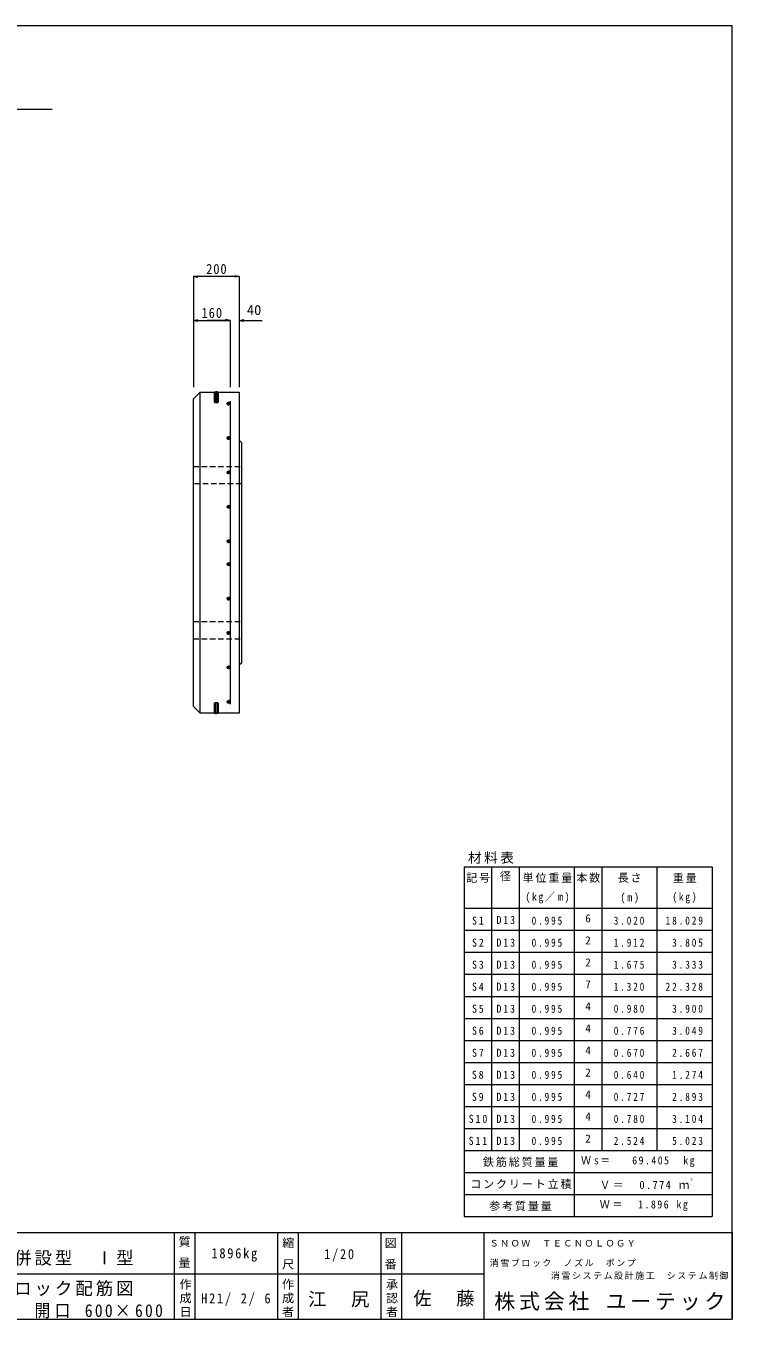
# Model space of a CAD drawing. Units: millimetres at full size, sheet at 1:20; details may follow other scales. Extents: x -10763 to 3978, y -2819 to 6691.
# Drawn here: x 902 to 3978, y -2819 to 2819 of the extents above; entities that cross this region are included whole.
import ezdxf
from ezdxf.enums import TextEntityAlignment as Align

# ---------------------------------------------------------------- set-up
doc = ezdxf.new("R2010")
doc.units = ezdxf.units.MM
doc.header["$LTSCALE"] = 20
doc.linetypes.add('DASHED1', pattern=[1.8, 1.2, -0.6])
for name, color, linetype, lineweight in [('0-0_図面枠', 4, 'Continuous', 9), ('0-3_鉄筋', 7, 'Continuous', 9), ('0-6_寸法', 4, 'Continuous', 9), ('1-0', 7, 'Continuous', 9), ('1-3', 7, 'Continuous', 9)]:
    doc.layers.add(name, color=color, linetype=linetype, lineweight=lineweight)
doc.styles.add('@ＭＳ ゴシック', font='')
doc.styles.add('ＭＳ ゴシック', font='')
doc.styles.get('@ＭＳ ゴシック').set_extended_font_data('@MS Gothic')
doc.styles.get('ＭＳ ゴシック').set_extended_font_data('MS Gothic')

msp = doc.modelspace()

# ---------------------------------------------------------------- linework, layer by layer
at = {"layer": '0-0_図面枠', "color": 3}
for p, q in [((1631.37, 1192.26), (1661.37, 1222.26)), ((1631.37, -147.74), (1631.37, 1192.26)), ((1661.37, -177.74), (1661.37, 1222.26)), ((1831.37, 1012.26), (1831.37, 32.26)), ((1661.37, -177.74), (1631.37, -147.74))]:
    msp.add_line(p, q, dxfattribs=at)
at = {"layer": '0-0_図面枠'}
for p, q in [((1724.47, 1222.26), (1724.47, 1177.26)), ((1724.47, 1177.26), (1724.47, 1222.26)), ((1731.37, 1226.2), (1731.37, 1173.31)), ((1731.37, 1226.2), (1731.37, 1173.31)), ((1738.27, 1177.26), (1738.27, 1222.26)), ((1738.27, 1222.26), (1738.27, 1177.26)), ((1723.37, 1178.36), (1724.47, 1177.26)), ((1724.47, 1177.26), (1723.37, 1178.36)), ((1724.47, 1177.26), (1738.27, 1177.26)), ((1738.27, 1177.26), (1724.47, 1177.26)), ((1738.27, 1177.26), (1739.37, 1178.36)), ((1739.37, 1178.36), (1738.27, 1177.26)), ((1723.37, -133.84), (1724.47, -132.74)), ((1724.47, -132.74), (1723.37, -133.84)), ((1724.47, -177.74), (1724.47, -132.74)), ((1724.47, -132.74), (1738.27, -132.74)), ((1724.47, -132.74), (1724.47, -177.74)), ((1738.27, -132.74), (1724.47, -132.74)), ((1731.37, -181.69), (1731.37, -128.8)), ((1731.37, -181.69), (1731.37, -128.8)), ((1738.27, -132.74), (1738.27, -177.74)), ((1738.27, -132.74), (1739.37, -133.84)), ((1738.27, -177.74), (1738.27, -132.74)), ((1739.37, -133.84), (1738.27, -132.74))]:
    msp.add_line(p, q, dxfattribs=at)
at = {"layer": '0-0_図面枠', "color": 7, "linetype": 'DASHED1'}
for p, q in [((1631.37, 897.26), (1840.37, 897.26)), ((1840.37, 822.26), (1631.37, 822.26)), ((1631.37, 222.26), (1840.37, 222.26)), ((1631.37, 147.26), (1840.37, 147.26))]:
    msp.add_line(p, q, dxfattribs=at)
at = {"layer": '0-0_図面枠', "color": 3}
msp.add_lwpolyline([(1661.37, 1222.26), (1831.37, 1222.26), (1831.37, 1012.26), (1840.37, 1003.26), (1840.37, 41.26), (1831.37, 32.26), (1831.37, -177.74), (1661.37, -177.74)], dxfattribs=at)
at = {"layer": '0-0_図面枠'}
for points in [[(1739.37, 1178.36), (1739.37, 1222.26), (1723.37, 1222.26), (1723.37, 1178.36)], [(1723.37, 1178.36), (1723.37, 1222.26), (1739.37, 1222.26), (1739.37, 1178.36)], [(1739.37, -133.84), (1739.37, -177.74), (1723.37, -177.74), (1723.37, -133.84)], [(1723.37, -133.84), (1723.37, -177.74), (1739.37, -177.74), (1739.37, -133.84)]]:
    msp.add_lwpolyline(points, dxfattribs=at)
at = {"layer": '0-3_鉄筋'}
for p, q in [((1778.41, 1172.94), (1785.55, 1165.79)), ((1778.57, 1170.65), (1783.26, 1165.96)), ((1778.82, 1174.64), (1787.25, 1166.21)), ((1779.57, 1176.02), (1788.63, 1166.96)), ((1780.57, 1177.13), (1789.75, 1167.96)), ((1781.83, 1178), (1790.61, 1169.22)), ((1783.37, 1178.58), (1791.19, 1170.76)), ((1785.33, 1178.74), (1791.35, 1172.72)), ((1788.65, 1177.55), (1790.16, 1176.03)), ((1778.41, 1022.94), (1785.55, 1015.79)), ((1778.57, 1020.65), (1783.26, 1015.96)), ((1778.82, 1024.64), (1787.25, 1016.21)), ((1779.57, 1026.02), (1788.63, 1016.96)), ((1780.57, 1027.13), (1789.75, 1017.96)), ((1781.83, 1028), (1790.61, 1019.22)), ((1783.37, 1028.58), (1791.19, 1020.76)), ((1785.33, 1028.74), (1791.35, 1022.72)), ((1788.65, 1027.55), (1790.16, 1026.03)), ((1778.41, 872.94), (1785.55, 865.79)), ((1778.57, 870.65), (1783.26, 865.96)), ((1778.82, 874.64), (1787.25, 866.21)), ((1779.57, 876.02), (1788.63, 866.96)), ((1780.57, 877.13), (1789.75, 867.96)), ((1781.83, 878), (1790.61, 869.22)), ((1783.37, 878.58), (1791.19, 870.76)), ((1785.33, 878.74), (1791.35, 872.72)), ((1788.65, 877.55), (1790.16, 876.03)), ((1778.41, 722.94), (1785.55, 715.79)), ((1778.57, 720.65), (1783.26, 715.96)), ((1778.82, 724.64), (1787.25, 716.21)), ((1779.57, 726.02), (1788.63, 716.96)), ((1780.57, 727.13), (1789.75, 717.96)), ((1781.83, 728), (1790.61, 719.22)), ((1783.37, 728.58), (1791.19, 720.76)), ((1785.33, 728.74), (1791.35, 722.72)), ((1788.65, 727.55), (1790.16, 726.03)), ((1778.41, 572.94), (1785.55, 565.79)), ((1778.57, 570.65), (1783.26, 565.96)), ((1778.82, 574.64), (1787.25, 566.21)), ((1779.57, 576.02), (1788.63, 566.96)), ((1780.57, 577.13), (1789.75, 567.96)), ((1781.83, 578), (1790.61, 569.22)), ((1783.37, 578.58), (1791.19, 570.76)), ((1785.33, 578.74), (1791.35, 572.72)), ((1788.65, 577.55), (1790.16, 576.03)), ((1778.41, 472.94), (1785.55, 465.79)), ((1778.57, 470.65), (1783.26, 465.96)), ((1778.82, 474.64), (1787.25, 466.21)), ((1779.57, 476.02), (1788.63, 466.96)), ((1780.57, 477.13), (1789.75, 467.96)), ((1781.83, 478), (1790.61, 469.22)), ((1783.37, 478.58), (1791.19, 470.76)), ((1785.33, 478.74), (1791.35, 472.72)), ((1788.65, 477.55), (1790.16, 476.03)), ((1778.41, 322.94), (1785.55, 315.79)), ((1778.57, 320.65), (1783.26, 315.96)), ((1778.82, 324.64), (1787.25, 316.21)), ((1779.57, 326.02), (1788.63, 316.96)), ((1780.57, 327.13), (1789.75, 317.96)), ((1781.83, 328), (1790.61, 319.22)), ((1783.37, 328.58), (1791.19, 320.76)), ((1785.33, 328.74), (1791.35, 322.72)), ((1788.65, 327.55), (1790.16, 326.03)), ((1778.41, 172.94), (1785.55, 165.79)), ((1778.57, 170.65), (1783.26, 165.96)), ((1778.82, 174.64), (1787.25, 166.21)), ((1779.57, 176.02), (1788.63, 166.96)), ((1780.57, 177.13), (1789.75, 167.96)), ((1781.83, 178), (1790.61, 169.22)), ((1783.37, 178.58), (1791.19, 170.76)), ((1785.33, 178.74), (1791.35, 172.72)), ((1788.65, 177.55), (1790.16, 176.03)), ((1778.41, 22.94), (1785.55, 15.79)), ((1778.57, 20.65), (1783.26, 15.96)), ((1778.82, 24.64), (1787.25, 16.21)), ((1779.57, 26.02), (1788.63, 16.96)), ((1780.57, 27.13), (1789.75, 17.96)), ((1781.83, 28), (1790.61, 19.22)), ((1783.37, 28.58), (1791.19, 20.76)), ((1785.33, 28.74), (1791.35, 22.72)), ((1788.65, 27.55), (1790.16, 26.03)), ((1778.41, -127.06), (1785.55, -134.21)), ((1778.57, -129.35), (1783.26, -134.04)), ((1778.82, -125.36), (1787.25, -133.79)), ((1779.57, -123.98), (1788.63, -133.04)), ((1780.57, -122.87), (1789.75, -132.04)), ((1781.83, -122), (1790.61, -130.78)), ((1783.37, -121.42), (1791.19, -129.24)), ((1785.33, -121.26), (1791.35, -127.28)), ((1788.65, -122.45), (1790.16, -123.97))]:
    msp.add_line(p, q, dxfattribs=at)
at = {"layer": '0-3_鉄筋', "color": 2}
msp.add_line((1791.37, 1182.26), (1791.37, -137.74), dxfattribs=at)
for centre in [(1784.87, 1172.26), (1784.87, 1022.26), (1784.87, 872.26), (1784.87, 722.26), (1784.87, 572.26), (1784.87, 472.26), (1784.87, 322.26), (1784.87, 172.26), (1784.87, 22.26), (1784.87, -127.74)]:
    msp.add_circle(centre, 6.5, dxfattribs=at)
at = {"layer": '0-6_寸法'}
for p, q in [((1631.37, 1726.24), (1651.07, 1729.72)), ((1831.37, 1726.24), (1631.37, 1726.24)), ((1631.37, 1726.24), (1651.07, 1722.77)), ((1631.37, 1726.24), (1631.37, 1534.98)), ((1831.37, 1726.24), (1811.67, 1729.72)), ((1831.37, 1726.24), (1811.67, 1722.77)), ((1831.37, 1726.24), (1831.37, 1534.98)), ((1631.37, 1534.98), (1651.07, 1538.45)), ((1631.37, 1534.98), (1791.37, 1534.98)), ((1631.37, 1534.98), (1651.07, 1531.51)), ((1631.37, 1534.98), (1631.37, 1243.3)), ((1791.37, 1534.98), (1691.37, 1534.98)), ((1791.37, 1534.98), (1771.67, 1538.45)), ((1791.37, 1534.98), (1771.67, 1538.45)), ((1791.37, 1534.98), (1771.67, 1531.51)), ((1791.37, 1534.98), (1771.67, 1531.51)), ((1791.37, 1534.98), (1791.37, 1243.3)), ((1831.37, 1534.98), (1851.07, 1538.45)), ((1831.37, 1534.98), (1931.37, 1534.98)), ((1831.37, 1534.98), (1851.07, 1531.51)), ((1831.37, 1534.98), (1831.37, 1243.3))]:
    msp.add_line(p, q, dxfattribs=at)
at = {"layer": '1-0', "color": 5}
for p, q in [((3978.45, 2818.65), (-3978.45, 2818.65)), ((3978.45, -2818.65), (3978.45, 2818.65)), ((-3978.45, -2818.65), (3978.45, -2818.65))]:
    msp.add_line(p, q, dxfattribs=at)
at = {"layer": '1-0'}
msp.add_line((-1006.29, 2455.59), (1016.54, 2455.59), dxfattribs=at)
at = {"layer": '1-0', "color": 2}
for p, q in [((368.45, -2440.65), (3978.45, -2440.65)), ((1548.45, -2440.65), (1548.45, -2818.65)), ((1638.45, -2440.65), (1638.45, -2818.65)), ((1998.45, -2440.65), (1998.45, -2818.65)), ((2088.45, -2440.65), (2088.45, -2818.65)), ((2448.45, -2440.65), (2448.45, -2818.65)), ((2538.45, -2440.65), (2538.45, -2818.65)), ((2898.45, -2818.65), (2898.45, -2440.65)), ((3978.45, -2440.65), (3978.45, -2818.65)), ((458.45, -2620.65), (1548.45, -2620.65)), ((1548.45, -2620.65), (2898.45, -2620.65)), ((468.45, -2818.65), (3978.45, -2818.65))]:
    msp.add_line(p, q, dxfattribs=at)
at = {"layer": '1-3', "color": 3}
for p, q in [((2810.83, -847.67), (3890.83, -847.67)), ((2810.83, -847.67), (2810.83, -2371.67)), ((3890.83, -847.67), (3890.83, -2371.67)), ((2810.83, -2371.67), (3890.83, -2371.67))]:
    msp.add_line(p, q, dxfattribs=at)
at = {"layer": '1-3'}
for p, q in [((2930.83, -847.67), (2930.83, -2083.67)), ((2930.83, -847.67), (2930.83, -1411.67)), ((3050.83, -847.67), (3050.83, -1411.67)), ((3050.83, -847.67), (3050.83, -2083.67)), ((3290.83, -847.67), (3290.83, -2371.67)), ((3410.83, -847.67), (3410.83, -1315.67)), ((3410.83, -847.67), (3410.83, -2083.67)), ((3650.83, -847.67), (3650.83, -1411.67)), ((3650.83, -847.67), (3650.83, -2083.67)), ((2810.83, -1027.67), (3890.83, -1027.67)), ((2810.83, -1123.67), (3890.83, -1123.67)), ((2810.83, -1219.67), (3890.83, -1219.67)), ((2810.83, -1315.67), (3890.83, -1315.67)), ((2810.83, -1411.67), (3890.83, -1411.67)), ((2810.83, -1411.67), (3890.83, -1411.67)), ((2810.83, -1411.67), (3890.83, -1411.67)), ((2810.83, -1507.67), (3890.83, -1507.67)), ((2810.83, -1507.67), (3890.83, -1507.67)), ((2810.83, -1603.67), (3890.83, -1603.67)), ((2810.83, -1699.67), (3890.83, -1699.67)), ((2810.83, -1795.67), (3890.83, -1795.67)), ((2810.83, -1891.67), (3890.83, -1891.67)), ((2810.83, -1987.67), (3890.83, -1987.67)), ((2810.83, -2083.67), (3890.83, -2083.67)), ((2810.83, -2179.67), (3890.83, -2179.67)), ((2810.83, -2275.67), (3890.83, -2275.67))]:
    msp.add_line(p, q, dxfattribs=at)

# ---------------------------------------------------------------- texts
at = {"layer": '0-6_寸法', "color": 7, "style": 'ＭＳ ゴシック', "width": 1.05}
msp.add_text('40', height=43.99, dxfattribs=at).set_placement((1864.54, 1544.98), align=Align.BOTTOM_LEFT)
at = {"layer": '0-6_寸法', "color": 7, "char_height": 43.99, "attachment_point": 7, "style": 'ＭＳ ゴシック'}
for s, insert in [('\\T1.15;\\W0.9;200', (1687.37, 1736.24)), ('\\T1.15;\\W0.9;160', (1667.37, 1544.98))]:
    msp.add_mtext(s, dxfattribs=dict(at, insert=insert))
at = {"layer": '1-0', "attachment_point": 7, "rotation": 270, "style": '@ＭＳ ゴシック'}
for s, insert, char_height in [('\\T1.21;質\\~量', (1568.94, -2454.78), 37.39), ('\\T1.21;縮\\~尺', (2019.37, -2459.94), 37.68), ('\\T1.21;図\\~番', (2466.36, -2459.94), 37.68), ('\\T1.17;作成日', (1572.99, -2640.2), 37.68), ('\\T1.17;作成者', (2019.37, -2640.2), 37.68), ('\\T1.17;承認者', (2471.52, -2640.2), 37.68)]:
    msp.add_mtext(s, dxfattribs=dict(at, insert=insert, char_height=char_height))
at = {"layer": '1-0', "attachment_point": 7, "style": 'ＭＳ ゴシック'}
for s, insert, char_height in [('\\T1.17;ＳＮＯＷ\u3000ＴＥＣＮＯＬＯＧＹ', (2921.85, -2502.57), 28.04), ('\\T1.17;流量計併設型\u3000Ⅰ型', (583.09, -2586.19), 55.76), ('\\T1.28;\\W0.9;1896kg', (1710.3, -2567.86), 43.99), ('\\T1.28;\\W0.9;1/20', (2201.19, -2567.86), 43.99), ('\\T1.17;消雪ブロック\u3000ノズル\u3000ポンプ\u3000', (2922.42, -2590.76), 28.04), ('\\T1.17;上床版ブロック配筋図', (494.17, -2718.86), 55.76), ('\\T1.17;消雪システム設計施工\u3000システム制御', (3188.61, -2646.37), 28.04), ('\\T1.18;株式会社\\~ユーテック', (2942.43, -2781.55), 66.91), ('\\T1.28;\\W0.9;開口\\~600×600', (939.48, -2815.32), 55.76)]:
    msp.add_mtext(s, dxfattribs=dict(at, insert=insert, char_height=char_height))
at = {"layer": '1-3', "style": 'ＭＳ ゴシック'}
for s, height, p in [('径', 35.19, (2966.83, -916.67)), ('6', 35.19, (3338.83, -1099.67)), ('2', 35.19, (3338.83, -1195.67)), ('2', 35.19, (3338.83, -1291.67)), ('7', 35.19, (3338.83, -1387.67)), ('4', 35.19, (3338.83, -1483.67)), ('4', 35.19, (3338.83, -1579.67)), ('4', 35.19, (3338.83, -1675.67)), ('2', 35.19, (3338.83, -1771.67)), ('4', 35.19, (3338.83, -1867.67)), ('4', 35.19, (3338.83, -1963.67)), ('2', 35.19, (3338.83, -2059.67)), ('３', 11.73, (3792.85, -2219.63))]:
    msp.add_text(s, height=height, dxfattribs=at).set_placement(p, align=Align.BOTTOM_LEFT)
at = {"layer": '1-3', "attachment_point": 7, "style": 'ＭＳ ゴシック'}
for s, insert, char_height in [('\\T1.17;材料表', (2827.63, -834.01), 43.99), ('\\T1.17;記号', (2819.83, -916.67), 35.19), ('\\T1.17;単位重量', (3065.83, -916.67), 35.19), ('\\T1.17;本数', (3299.83, -916.67), 35.19), ('\\T1.17;長さ', (3479.83, -916.67), 35.19), ('\\T1.17;重量', (3719.83, -916.67), 35.19), ('\\T1.32;\\W0.9;(kg／m)', (3077.83, -1006.67), 35.19), ('\\T1.38;\\W0.9;(m)', (3491.83, -1006.67), 35.19), ('\\T1.39;\\W0.85;(kg)', (3718.33, -1006.67), 35.19), ('\\T1.37;\\W0.9;S1', (2845.33, -1099.67), 35.19), ('\\T1.38;\\W0.9;D13', (2951.83, -1096.87), 35.19), ('\\T1.39;\\W0.85;0.995', (3104.83, -1099.67), 35.19), ('\\T1.39;\\W0.85;3.020', (3462.67, -1099.67), 35.19), ('\\T1.4;\\W0.85;18.029', (3688.63, -1099.67), 35.19), ('\\T1.37;\\W0.9;S2', (2845.33, -1195.67), 35.19), ('\\T1.38;\\W0.9;D13', (2951.83, -1195.67), 35.19), ('\\T1.39;\\W0.85;0.995', (3104.83, -1195.67), 35.19), ('\\T1.39;\\W0.85;1.912', (3462.67, -1195.67), 35.19), ('\\T1.4;\\W0.85;\\~3.805', (3688.63, -1195.67), 35.19), ('\\T1.37;\\W0.9;S3', (2845.33, -1291.67), 35.19), ('\\T1.38;\\W0.9;D13', (2951.83, -1291.67), 35.19), ('\\T1.39;\\W0.85;0.995', (3104.83, -1291.67), 35.19), ('\\T1.39;\\W0.85;1.675', (3462.67, -1291.67), 35.19), ('\\T1.4;\\W0.85;\\~3.333', (3688.63, -1291.67), 35.19), ('\\T1.37;\\W0.9;S4', (2845.33, -1387.67), 35.19), ('\\T1.38;\\W0.9;D13', (2951.83, -1387.67), 35.19), ('\\T1.39;\\W0.85;0.995', (3104.83, -1387.67), 35.19), ('\\T1.39;\\W0.85;1.320', (3462.67, -1387.67), 35.19), ('\\T1.4;\\W0.85;22.328', (3688.63, -1387.67), 35.19), ('\\T1.37;\\W0.9;S5', (2845.33, -1483.67), 35.19), ('\\T1.38;\\W0.9;D13', (2951.83, -1483.67), 35.19), ('\\T1.39;\\W0.85;0.995', (3104.83, -1483.67), 35.19), ('\\T1.39;\\W0.85;0.980', (3462.67, -1483.67), 35.19), ('\\T1.4;\\W0.85;\\~3.900', (3688.63, -1483.67), 35.19), ('\\T1.37;\\W0.9;S6', (2845.33, -1579.67), 35.19), ('\\T1.38;\\W0.9;D13', (2951.83, -1579.67), 35.19), ('\\T1.39;\\W0.85;0.995', (3104.83, -1579.67), 35.19), ('\\T1.39;\\W0.85;0.776', (3462.67, -1579.67), 35.19), ('\\T1.4;\\W0.85;\\~3.049', (3688.63, -1579.67), 35.19), ('\\T1.37;\\W0.9;S7', (2845.33, -1675.67), 35.19), ('\\T1.38;\\W0.9;D13', (2951.83, -1675.67), 35.19), ('\\T1.39;\\W0.85;0.995', (3104.83, -1675.67), 35.19), ('\\T1.39;\\W0.85;0.670', (3462.67, -1675.67), 35.19), ('\\T1.4;\\W0.85;\\~2.667', (3688.63, -1675.67), 35.19), ('\\T1.37;\\W0.9;S8', (2844.79, -1771.67), 35.19), ('\\T1.38;\\W0.9;D13', (2951.83, -1771.67), 35.19), ('\\T1.39;\\W0.85;0.995', (3104.83, -1771.67), 35.19), ('\\T1.39;\\W0.85;0.640', (3462.67, -1771.67), 35.19), ('\\T1.4;\\W0.85;\\~1.274', (3688.63, -1771.67), 35.19), ('\\T1.37;\\W0.9;S9', (2844.79, -1867.67), 35.19), ('\\T1.38;\\W0.9;D13', (2951.83, -1867.67), 35.19), ('\\T1.39;\\W0.85;0.995', (3104.83, -1867.67), 35.19), ('\\T1.39;\\W0.85;0.727', (3462.67, -1867.67), 35.19), ('\\T1.4;\\W0.85;\\~2.893', (3688.63, -1867.67), 35.19), ('\\T1.38;\\W0.9;S10', (2830.75, -1963.67), 35.19), ('\\T1.38;\\W0.9;D13', (2951.83, -1963.67), 35.19), ('\\T1.39;\\W0.85;0.995', (3104.83, -1963.67), 35.19), ('\\T1.39;\\W0.85;0.780', (3462.67, -1963.67), 35.19), ('\\T1.4;\\W0.85;\\~3.104', (3688.63, -1963.67), 35.19), ('\\T1.38;\\W0.9;S11', (2830.75, -2059.67), 35.19), ('\\T1.38;\\W0.9;D13', (2951.83, -2059.67), 35.19), ('\\T1.39;\\W0.85;0.995', (3104.83, -2059.67), 35.19), ('\\T1.39;\\W0.85;2.524', (3462.67, -2059.67), 35.19), ('\\T1.4;\\W0.85;\\~5.023', (3688.63, -2059.67), 35.19), ('\\T1.17;鉄筋総質量量', (2892.91, -2155.67), 35.19), ('\\T1.29;\\W0.9;Ｗs＝\u3000\\~69.405\u3000kg', (3320.44, -2155.67), 35.19), ('\\T1.17;コンクリート立積', (2837.83, -2251.67), 35.19), ('\\T1.26;\\W0.95;Ｖ＝\u30000.774\\~ｍ', (3401.96, -2251.67), 35.19), ('\\T1.17;参考質量量', (2919.91, -2347.67), 35.19), ('\\T1.29;\\W0.9;Ｗ＝\u30001.896\\~kg', (3401.96, -2347.67), 35.19), ('\\T1.28;\\W0.9;H21/\\~2/\\~6', (1665.3, -2760.68), 43.99), ('\\T1.17;江\u3000尻', (2131.03, -2767.39), 58.65), ('\\T1.17;佐\u3000藤', (2589.14, -2763.68), 58.65)]:
    msp.add_mtext(s, dxfattribs=dict(at, insert=insert, char_height=char_height))

doc.saveas('drawing.dxf')
